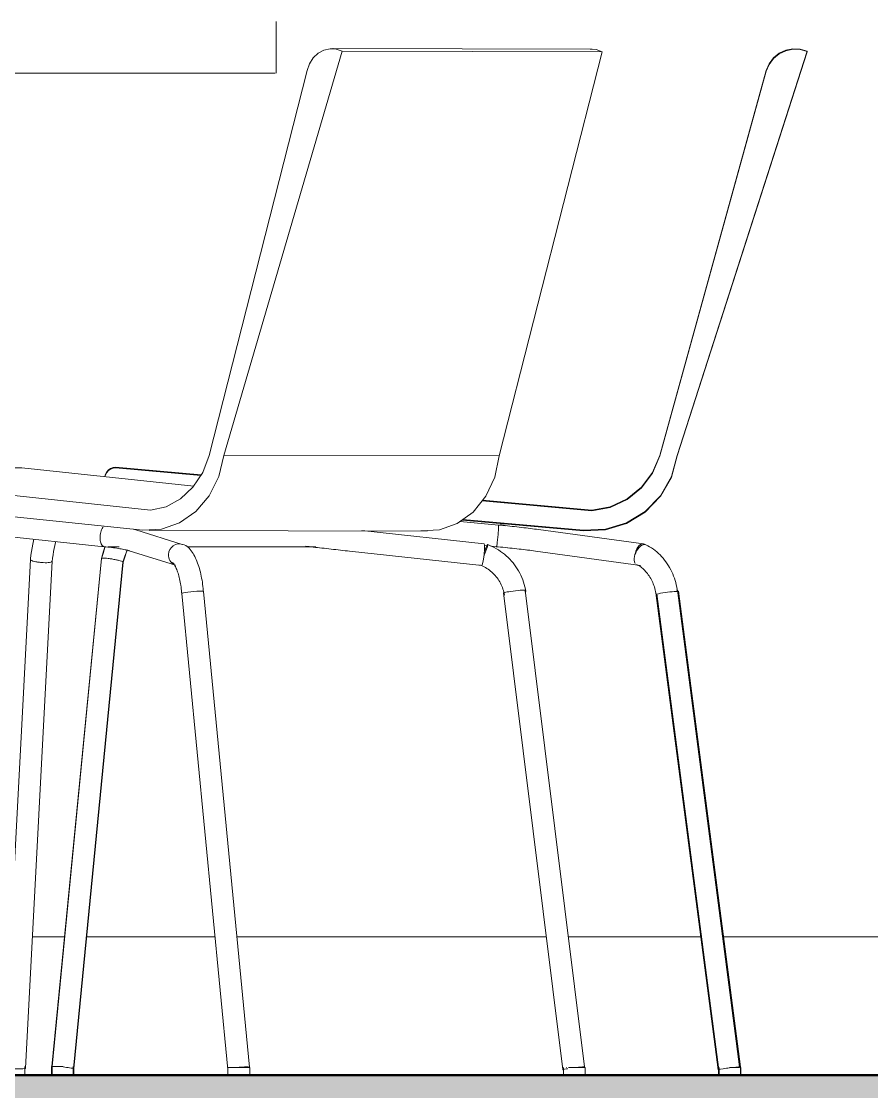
# Model space of a CAD drawing. Header units: inches. Extents: x -675 to 994, y 1246 to 1805.
# Drawn here: x 44.03 to 68.62, y 1439.76 to 1470.74 of the extents above; entities that cross this region are included whole.
import ezdxf

# ---------------------------------------------------------------- set-up
doc = ezdxf.new("R2010")
doc.units = ezdxf.units.IN
doc.header["$MEASUREMENT"] = 0
for name, color, linetype, lineweight in [('A-FLOR', 192, 'Continuous', 13), ('A-FLOR-PATT', 8, 'Continuous', 50), ('I-FURN', 30, 'Continuous', 18), ('Q-CASE', 31, 'Continuous', 18)]:
    doc.layers.add(name, color=color, linetype=linetype, lineweight=lineweight)

# ---------------------------------------------------------------- blocks, each defined once
blk = doc.blocks.new('Round Dining1 - Round Dining-5172731-Section F')
at = {"layer": 'I-FURN'}
blk.add_line((51.401, 1469.24), (51.401, 1470.74), dxfattribs=at)
at = {"layer": 'I-FURN', "flags": 128}
blk.add_lwpolyline([(51.366, 1469.24), (51.085, 1469.24), (50.527, 1469.24), (49.697, 1469.24), (48.606, 1469.24), (47.266, 1469.24), (45.693, 1469.24), (43.906, 1469.24), (41.926, 1469.24), (39.775, 1469.24), (37.479, 1469.24), (35.942, 1469.24)], dxfattribs=at)
blk = doc.blocks.new('Dining Chair Bombito - S-059-V2-Section F')
at = {"layer": 'I-FURN'}
for p, q in [((66.761, 1469.881), (62.998, 1458.18)), ((66.761, 1469.863), (66.761, 1469.881)), ((62.493, 1458.18), (65.578, 1469.317)), ((46.753, 1457.837), (49.225, 1457.614)), ((57.37, 1456.879), (60.533, 1456.594)), ((57.827, 1456.164), (56.722, 1456.268)), ((60.285, 1456.017), (56.799, 1456.323)), ((62.021, 1455.616), (58.985, 1456.033)), ((57.426, 1455.569), (57.513, 1455.561)), ((57.609, 1455.552), (57.768, 1455.537)), ((58.899, 1455.409), (61.936, 1454.992)), ((46.343, 1455.196), (44.909, 1440.491)), ((45.536, 1440.43), (46.965, 1455.085)), ((45.544, 1440.453), (46.969, 1455.085)), ((62.38, 1454.189), (62.387, 1454.146)), ((62.413, 1454.171), (64.206, 1440.399)), ((64.83, 1440.48), (63.038, 1454.252)), ((44.914, 1440.487), (44.914, 1440.24)), ((45.544, 1440.24), (45.544, 1440.487)), ((64.211, 1440.459), (64.211, 1440.24)), ((64.799, 1440.459), (64.841, 1440.459)), ((64.841, 1440.24), (64.841, 1440.459))]:
    blk.add_line(p, q, dxfattribs=at)
at = {"layer": 'I-FURN', "flags": 128}
for points in [[(66.761, 1469.881), (66.558, 1469.941), (66.347, 1469.95), (66.139, 1469.908), (65.948, 1469.817), (65.785, 1469.683), (65.659, 1469.512), (65.578, 1469.317)], [(62.998, 1458.18), (62.832, 1457.566), (62.518, 1457.013), (62.074, 1456.556), (61.531, 1456.225), (60.921, 1456.042), (60.285, 1456.017)], [(62.493, 1458.18), (62.287, 1457.685), (61.965, 1457.255), (61.548, 1456.917), (61.061, 1456.692), (60.533, 1456.594)], [(46.753, 1457.837), (46.677, 1457.828), (46.606, 1457.801), (46.543, 1457.758), (46.493, 1457.701), (46.457, 1457.634), (46.44, 1457.565)], [(57.922, 1456.155), (57.881, 1456.159), (57.827, 1456.164)], [(58.985, 1456.033), (58.929, 1456.04), (58.871, 1456.048), (58.812, 1456.056), (58.751, 1456.063), (58.689, 1456.071), (58.626, 1456.079), (58.562, 1456.086), (58.497, 1456.094), (58.431, 1456.101), (58.364, 1456.109), (58.296, 1456.116), (58.228, 1456.124), (58.159, 1456.131), (58.09, 1456.138), (58.02, 1456.145), (57.951, 1456.152), (57.881, 1456.159), (57.827, 1456.164)], [(58.985, 1456.033), (58.929, 1456.04), (58.871, 1456.048), (58.812, 1456.056), (58.751, 1456.063), (58.689, 1456.071), (58.626, 1456.079), (58.562, 1456.086), (58.497, 1456.094), (58.431, 1456.101), (58.364, 1456.109), (58.296, 1456.116), (58.228, 1456.124), (58.159, 1456.131), (58.09, 1456.138), (58.02, 1456.145), (57.997, 1456.148)], [(46.442, 1455.518), (46.404, 1455.408), (46.37, 1455.297), (46.343, 1455.196)], [(46.454, 1455.539), (46.422, 1455.45), (46.387, 1455.339), (46.355, 1455.227)], [(58.899, 1455.409), (58.845, 1455.416), (58.789, 1455.423), (58.732, 1455.431), (58.673, 1455.438), (58.613, 1455.446), (58.551, 1455.453), (58.488, 1455.461), (58.425, 1455.468), (58.36, 1455.475), (58.294, 1455.483), (58.228, 1455.49), (58.161, 1455.497), (58.094, 1455.504), (58.026, 1455.511), (57.958, 1455.518), (57.889, 1455.525), (57.821, 1455.532), (57.768, 1455.537)], [(63.011, 1454.229), (63.001, 1454.297), (62.989, 1454.364), (62.974, 1454.43), (62.957, 1454.496), (62.939, 1454.561), (62.917, 1454.625), (62.894, 1454.688), (62.869, 1454.75), (62.841, 1454.811), (62.812, 1454.871), (62.78, 1454.93), (62.747, 1454.987), (62.711, 1455.043), (62.674, 1455.097), (62.634, 1455.149), (62.593, 1455.2), (62.55, 1455.249), (62.505, 1455.296), (62.458, 1455.341), (62.41, 1455.384), (62.36, 1455.425), (62.309, 1455.463), (62.256, 1455.499), (62.201, 1455.533), (62.146, 1455.564), (62.093, 1455.59)], [(63.001, 1454.297), (62.989, 1454.364), (62.974, 1454.43), (62.957, 1454.496), (62.939, 1454.561), (62.917, 1454.625), (62.894, 1454.688), (62.869, 1454.75), (62.841, 1454.811), (62.812, 1454.871), (62.78, 1454.93), (62.747, 1454.987), (62.711, 1455.043), (62.674, 1455.097), (62.634, 1455.149), (62.593, 1455.2), (62.55, 1455.249), (62.505, 1455.296), (62.458, 1455.341), (62.41, 1455.384), (62.36, 1455.425), (62.309, 1455.463), (62.256, 1455.499), (62.201, 1455.533), (62.146, 1455.564), (62.093, 1455.59)], [(46.965, 1455.084), (46.992, 1455.176), (47.021, 1455.266), (47.054, 1455.355), (47.089, 1455.442)], [(58.36, 1455.475), (58.294, 1455.483), (58.228, 1455.49), (58.161, 1455.497), (58.096, 1455.504)], [(58.899, 1455.409), (58.845, 1455.416), (58.789, 1455.423), (58.732, 1455.431), (58.673, 1455.438), (58.647, 1455.441)], [(61.822, 1455.022), (61.853, 1455.006), (61.884, 1454.989), (61.915, 1454.97), (61.945, 1454.949), (61.974, 1454.927), (62.004, 1454.903), (62.032, 1454.877), (62.06, 1454.85), (62.087, 1454.821), (62.114, 1454.791), (62.139, 1454.759), (62.164, 1454.726), (62.188, 1454.692), (62.211, 1454.656), (62.233, 1454.618), (62.253, 1454.58), (62.273, 1454.54), (62.291, 1454.5), (62.308, 1454.458), (62.324, 1454.415), (62.338, 1454.371), (62.351, 1454.327), (62.362, 1454.282), (62.372, 1454.236), (62.38, 1454.189), (62.387, 1454.146)], [(62.172, 1454.715), (62.188, 1454.692), (62.211, 1454.656), (62.233, 1454.618), (62.253, 1454.58), (62.273, 1454.54), (62.291, 1454.5), (62.308, 1454.458)]]:
    blk.add_lwpolyline(points, dxfattribs=at)
at = {"layer": 'I-FURN'}
for start, end in [(90, 98.5275), (75, 90)]:
    blk.add_arc((57.902, 1455.851), 0.315, start, end, dxfattribs=at)
for centre, major_axis, ratio, start_param, end_param in [((57.797, 1455.85), (0.03, 0.314), 0.052457, 5.44681, 6.232179), ((57.797, 1455.85), (0.03, 0.314), 0.052457, 4.399584, 4.66138), ((57.797, 1455.85), (0.03, 0.314), 0.052457, 4.661383, 4.923182), ((57.797, 1455.85), (0.03, 0.314), 0.052457, 4.923194, 5.184982), ((57.797, 1455.85), (0.03, 0.314), 0.052457, 5.185004, 5.446781), ((57.797, 1455.85), (0.03, 0.314), 0.052457, 3.090587, 3.14159), ((57.797, 1455.85), (0.03, 0.314), 0.052457, 3.141624, 4.137754), ((57.797, 1455.85), (0.03, 0.314), 0.052457, 4.137784, 4.399566), ((61.978, 1455.304), (0.043, 0.312), 0.611195, 6.038366, 7.811703), ((61.978, 1455.304), (0.043, 0.312), 0.611195, 6.085758, 6.283185), ((62.697, 1454.241), (0.312, 0.041), 0.025743, 6.230272, 6.283185), ((62.725, 1454.211), (0.312, 0.041), 0.025743, 6.230272, 6.753871), ((64.518, 1440.439), (0.312, 0.041), 0.025743, 6.230272, 7.539269), ((64.518, 1440.439), (0.312, 0.041), 0.025743, 5.444874, 5.968472)]:
    blk.add_ellipse(centre, major_axis=major_axis, ratio=ratio, start_param=start_param, end_param=end_param, dxfattribs=at)
for points in [[(46.343, 1455.196), (46.343, 1455.196), (46.343, 1455.196), (46.343, 1455.196)], [(46.969, 1455.085), (46.969, 1455.084), (46.969, 1455.084), (46.969, 1455.084)]]:
    blk.add_open_spline(points, degree=3, dxfattribs=at)
blk = doc.blocks.new('Dining Chair Bombito - S-059-V3-Section F')
at = {"layer": 'I-FURN'}
for p, q in [((53.307, 1469.881), (49.886, 1458.18)), ((60.537, 1469.936), (53.014, 1469.953)), ((60.832, 1469.863), (53.307, 1469.881)), ((57.85, 1458.162), (60.832, 1469.863)), ((49.456, 1458.18), (52.289, 1469.317)), ((57.85, 1458.162), (49.886, 1458.18)), ((44.037, 1457.819), (36.338, 1457.837)), ((36.339, 1457.808), (47.759, 1456.594)), ((49.014, 1457.292), (44.037, 1457.819)), ((36.36, 1457.205), (36.526, 1457.205)), ((47.538, 1456.017), (36.361, 1457.174)), ((36.655, 1457.054), (36.592, 1457.023)), ((38.44, 1456.959), (36.771, 1457.025)), ((36.746, 1456.396), (39.329, 1456.293)), ((39.328, 1456.293), (46.422, 1455.537)), ((40.853, 1456.175), (41.108, 1456.175)), ((48.673, 1455.604), (47.334, 1456.021)), ((47.721, 1456.007), (55.766, 1455.989)), ((57.413, 1455.617), (53.876, 1456.002)), ((46.534, 1455.536), (46.851, 1455.536)), ((48.832, 1455.536), (52.545, 1455.536)), ((52.243, 1455.55), (52.353, 1455.538)), ((35.045, 1455.206), (33.381, 1440.496)), ((47.147, 1455.42), (48.485, 1455.003)), ((53.518, 1455.407), (57.345, 1454.991)), ((34.007, 1440.425), (35.664, 1455.073)), ((44.286, 1455.168), (43.513, 1440.477)), ((44.142, 1440.444), (44.913, 1455.113)), ((60.319, 1440.478), (58.603, 1454.28)), ((48.665, 1454.181), (50.002, 1440.409)), ((50.629, 1440.47), (49.292, 1454.242)), ((57.978, 1454.202), (59.694, 1440.4)), ((33.378, 1440.487), (33.378, 1440.24)), ((33.378, 1440.487), (33.527, 1440.487)), ((33.527, 1440.487), (33.961, 1440.487)), ((34.008, 1440.24), (34.008, 1440.487)), ((43.496, 1440.491), (43.496, 1440.24)), ((43.496, 1440.491), (43.534, 1440.491)), ((43.535, 1440.491), (43.611, 1440.491)), ((44.126, 1440.24), (44.126, 1440.491)), ((50, 1440.459), (50, 1440.24)), ((50, 1440.459), (50.149, 1440.459)), ((50.149, 1440.459), (50.63, 1440.459)), ((50.63, 1440.24), (50.63, 1440.459)), ((59.708, 1440.459), (59.708, 1440.24)), ((59.794, 1440.459), (59.804, 1440.459)), ((59.858, 1440.459), (60.338, 1440.459)), ((60.338, 1440.24), (60.338, 1440.459))]:
    blk.add_line(p, q, dxfattribs=at)
at = {"layer": 'I-FURN', "flags": 128}
for points in [[(53.307, 1469.881), (53.135, 1469.941), (52.955, 1469.95), (52.778, 1469.908), (52.614, 1469.817), (52.472, 1469.683), (52.362, 1469.512), (52.289, 1469.317)], [(60.478, 1469.933), (60.658, 1469.924), (60.832, 1469.863)], [(49.886, 1458.18), (49.734, 1457.566), (49.456, 1457.013), (49.07, 1456.556), (48.601, 1456.225), (48.079, 1456.042), (47.538, 1456.017)], [(49.456, 1458.18), (49.272, 1457.685), (48.99, 1457.255), (48.629, 1456.917), (48.21, 1456.692), (47.759, 1456.594)], [(55.583, 1455.998), (56.123, 1456.023), (56.638, 1456.207), (57.095, 1456.538), (57.463, 1456.994), (57.72, 1457.548), (57.85, 1458.162)], [(36.41, 1456.161), (36.485, 1456.22), (36.562, 1456.276), (36.641, 1456.329), (36.722, 1456.378), (36.805, 1456.425), (36.862, 1456.454)], [(35.424, 1455.999), (35.398, 1455.962), (35.373, 1455.92)], [(36.057, 1455.8), (36.075, 1455.823), (36.136, 1455.896), (36.201, 1455.966), (36.233, 1455.998)], [(47.334, 1456.021), (47.301, 1456.031), (47.267, 1456.04), (47.256, 1456.043)], [(44.388, 1455.758), (44.376, 1455.707), (44.356, 1455.606), (44.336, 1455.503), (44.319, 1455.399), (44.302, 1455.293), (44.288, 1455.186), (44.286, 1455.169)], [(45.019, 1455.691), (45.012, 1455.662), (44.992, 1455.574), (44.974, 1455.485), (44.956, 1455.393), (44.941, 1455.299), (44.926, 1455.203), (44.913, 1455.112)], [(47.147, 1455.42), (47.13, 1455.425), (47.108, 1455.431), (47.084, 1455.437), (47.056, 1455.443), (47.025, 1455.45), (46.991, 1455.457), (46.955, 1455.464), (46.916, 1455.471), (46.874, 1455.478), (46.83, 1455.485), (46.784, 1455.492), (46.736, 1455.499), (46.686, 1455.506), (46.634, 1455.512), (46.58, 1455.519), (46.525, 1455.526), (46.468, 1455.532), (46.422, 1455.537)], [(48.842, 1455.53), (48.876, 1455.495), (48.907, 1455.458), (48.937, 1455.42), (48.965, 1455.38), (48.991, 1455.339), (49.016, 1455.297), (49.04, 1455.253), (49.063, 1455.207), (49.084, 1455.161), (49.104, 1455.113), (49.123, 1455.063), (49.142, 1455.013), (49.159, 1454.961), (49.175, 1454.908), (49.19, 1454.854), (49.204, 1454.799), (49.218, 1454.743), (49.23, 1454.686), (49.241, 1454.628), (49.252, 1454.57), (49.261, 1454.51), (49.269, 1454.45), (49.277, 1454.389), (49.283, 1454.328), (49.289, 1454.266), (49.293, 1454.208)], [(52.353, 1455.538), (52.411, 1455.531), (52.47, 1455.524), (52.531, 1455.517), (52.592, 1455.51), (52.655, 1455.503), (52.719, 1455.496), (52.784, 1455.489), (52.85, 1455.481), (52.917, 1455.474), (52.984, 1455.466), (53.052, 1455.459), (53.12, 1455.451), (53.189, 1455.444), (53.258, 1455.436), (53.327, 1455.428), (53.396, 1455.421), (53.465, 1455.413), (53.518, 1455.407)], [(58.62, 1454.238), (58.608, 1454.308), (58.592, 1454.377), (58.574, 1454.445), (58.553, 1454.512), (58.529, 1454.579), (58.503, 1454.644), (58.474, 1454.709), (58.443, 1454.772), (58.409, 1454.834), (58.372, 1454.895), (58.333, 1454.954), (58.292, 1455.011), (58.249, 1455.067), (58.203, 1455.121), (58.156, 1455.173), (58.106, 1455.223), (58.054, 1455.271), (58.001, 1455.317), (57.945, 1455.361), (57.888, 1455.402), (57.83, 1455.442), (57.769, 1455.479), (57.708, 1455.513), (57.645, 1455.545), (57.581, 1455.574), (57.52, 1455.599)], [(35.089, 1455.337), (35.08, 1455.314), (35.045, 1455.206)], [(35.664, 1455.073), (35.696, 1455.163), (35.721, 1455.225)], [(48.4, 1455.082), (48.409, 1455.073), (48.419, 1455.061), (48.43, 1455.046), (48.442, 1455.029), (48.454, 1455.01), (48.467, 1454.987), (48.481, 1454.963), (48.494, 1454.936), (48.507, 1454.907), (48.521, 1454.876), (48.534, 1454.842), (48.546, 1454.807), (48.559, 1454.77), (48.571, 1454.731), (48.582, 1454.69), (48.593, 1454.648), (48.603, 1454.604), (48.613, 1454.56), (48.622, 1454.513), (48.63, 1454.466), (48.638, 1454.418), (48.645, 1454.368), (48.651, 1454.318), (48.656, 1454.267), (48.661, 1454.216), (48.664, 1454.167)], [(57.291, 1455.013), (57.333, 1454.995), (57.374, 1454.976), (57.414, 1454.956), (57.454, 1454.933), (57.492, 1454.91), (57.53, 1454.884), (57.567, 1454.857), (57.602, 1454.829), (57.637, 1454.799), (57.67, 1454.768), (57.702, 1454.736), (57.732, 1454.703), (57.762, 1454.668), (57.789, 1454.632), (57.816, 1454.595), (57.841, 1454.557), (57.864, 1454.518), (57.886, 1454.478), (57.906, 1454.437), (57.924, 1454.395), (57.941, 1454.353), (57.956, 1454.31), (57.97, 1454.267), (57.981, 1454.223), (57.991, 1454.179), (57.999, 1454.137)]]:
    blk.add_lwpolyline(points, dxfattribs=at)
at = {"layer": 'I-FURN'}
for centre, major_axis, ratio, start_param, end_param in [((36.788, 1456.768), (-0.133, 0.286), 0.078626, 5.563333, 6.232407), ((36.759, 1456.711), (0.013, 0.315), 0.165298, 5.925738, 6.449337), ((46.456, 1455.85), (0.034, 0.313), 0.478062, 1.678242, 1.940038), ((46.456, 1455.85), (0.034, 0.313), 0.478062, 1.416439, 1.678239), ((46.456, 1455.85), (0.034, 0.313), 0.478062, 1.15464, 1.416428), ((46.456, 1455.85), (0.034, 0.313), 0.478062, 0.89284, 1.154617), ((46.456, 1455.85), (0.034, 0.313), 0.478062, 0.631041, 0.892812), ((46.456, 1455.85), (0.034, 0.313), 0.478062, 1.940056, 2.201837), ((46.456, 1455.85), (0.034, 0.313), 0.478062, 2.201868, 3.249035), ((48.579, 1455.304), (0.094, 0.301), 0.932158, 6.23682, 8.11716), ((48.621, 1455.306), (0.221, 0.224), 0.856111, 6.19918, 6.899195), ((57.379, 1455.304), (0.034, 0.313), 0.107659, 4.704775, 6.283185), ((57.405, 1455.306), (0.114, 0.293), 0.053797, 0.044353, 1.292292), ((57.405, 1455.306), (0.114, 0.293), 0.053797, 4.733376, 6.304172), ((48.579, 1455.304), (0.094, 0.301), 0.932158, 1.833975, 3.003971), ((57.379, 1455.304), (0.034, 0.313), 0.107659, 3.133979, 4.704775), ((57.405, 1455.306), (0.114, 0.293), 0.053797, 4.612614, 4.733376), ((58.29, 1454.241), (0.313, 0.039), 0.045935, 0.078389, 1.910985), ((48.979, 1454.187), (0.314, 0.02), 0.148194, 2.992739, 3.254539), ((48.979, 1454.211), (0.313, 0.03), 0.089731, 2.330587, 3.141593), ((48.979, 1454.211), (0.313, 0.03), 0.089731, 6.257578, 8.613773), ((58.29, 1454.241), (0.313, 0.039), 0.045935, 2.696383, 3.219982), ((58.29, 1454.241), (0.313, 0.039), 0.045935, 1.910985, 2.694408), ((58.31, 1454.187), (0.311, 0.051), 0.009312, 5.84805, 6.340197), ((33.694, 1440.46), (-0.313, 0.035), 0.002452, 0, 0.734212), ((43.827, 1440.46), (-0.315, 0.017), 0.099507, 1.063729, 3.250819), ((50.316, 1440.439), (0.313, 0.03), 0.089731, 3.115986, 3.141593), ((50.316, 1440.439), (0.313, 0.03), 0.089731, 5.995779, 8.090174), ((60.007, 1440.439), (0.313, 0.039), 0.045935, 2.322642, 3.481781), ((60.007, 1440.439), (0.313, 0.039), 0.045935, 2.172784, 2.273267), ((60.007, 1440.439), (0.313, 0.039), 0.045935, 5.576176, 7.670572)]:
    blk.add_ellipse(centre, major_axis=major_axis, ratio=ratio, start_param=start_param, end_param=end_param, dxfattribs=at)
for points in [[(39.339, 1456.864), (39.334, 1456.848), (39.324, 1456.811), (39.312, 1456.741), (39.302, 1456.662), (39.298, 1456.606), (39.296, 1456.579)], [(35.045, 1455.206), (35.045, 1455.206), (35.045, 1455.206), (35.046, 1455.206)], [(35.663, 1455.074), (35.66, 1455.075), (35.641, 1455.079), (35.579, 1455.094), (35.49, 1455.114), (35.419, 1455.129), (35.383, 1455.137)], [(44.306, 1455.145), (44.293, 1455.153), (44.286, 1455.16), (44.286, 1455.167)], [(44.913, 1455.114), (44.914, 1455.107), (44.902, 1455.094), (44.848, 1455.079), (44.763, 1455.072), (44.659, 1455.074), (44.547, 1455.084), (44.442, 1455.1), (44.356, 1455.122), (44.319, 1455.137), (44.306, 1455.145)]]:
    blk.add_open_spline(points, degree=3, dxfattribs=at)
for points, knots in [([(39.296, 1456.579), (39.293, 1456.524), (39.293, 1456.444), (39.299, 1456.363), (39.308, 1456.318), (39.32, 1456.294), (39.329, 1456.291), (39.334, 1456.294)], [0, 0, 0, 0, 0.1666667, 0.25, 0.3333333, 0.4166667, 0.5, 0.5, 0.5, 0.5]), ([(35.383, 1455.137), (35.348, 1455.144), (35.275, 1455.16), (35.175, 1455.181), (35.097, 1455.197), (35.053, 1455.205), (35.045, 1455.206), (35.045, 1455.206)], [0, 0, 0, 0, 0.1111111, 0.2222222, 0.3333333, 0.4444444, 0.5293148, 0.5293148, 0.5293148, 0.5293148])]:
    blk.add_open_spline(points, degree=3, knots=knots, dxfattribs=at)
blk = doc.blocks.new('Dining Chair Bombito - S-059-V5-Section F')
at = {"layer": 'I-FURN'}
for p, q in [((66.761, 1469.863), (62.998, 1458.162)), ((62.493, 1458.162), (65.578, 1469.299)), ((46.753, 1457.819), (49.214, 1457.597)), ((57.356, 1456.862), (60.533, 1456.575)), ((57.827, 1456.164), (56.722, 1456.268)), ((60.285, 1455.998), (56.776, 1456.307)), ((62.021, 1455.616), (58.985, 1456.033)), ((57.426, 1455.569), (57.513, 1455.561)), ((57.609, 1455.552), (57.768, 1455.537)), ((58.899, 1455.409), (61.936, 1454.992)), ((46.343, 1455.196), (44.909, 1440.491)), ((46.347, 1455.196), (44.915, 1440.491)), ((45.542, 1440.43), (46.969, 1455.085)), ((64.806, 1440.48), (63.009, 1454.282)), ((62.38, 1454.189), (62.387, 1454.146)), ((62.385, 1454.201), (64.181, 1440.399)), ((44.895, 1440.491), (44.895, 1440.24)), ((44.895, 1440.491), (45.184, 1440.491)), ((45.187, 1440.491), (45.21, 1440.491)), ((45.21, 1440.491), (45.232, 1440.491)), ((45.525, 1440.24), (45.525, 1440.491)), ((64.199, 1440.459), (64.199, 1440.24)), ((64.514, 1440.459), (64.787, 1440.459)), ((64.829, 1440.24), (64.829, 1440.459))]:
    blk.add_line(p, q, dxfattribs=at)
at = {"layer": 'I-FURN', "flags": 128}
for points in [[(66.756, 1469.866), (66.558, 1469.924), (66.347, 1469.933), (66.139, 1469.891), (65.948, 1469.8), (65.785, 1469.665), (65.659, 1469.495), (65.578, 1469.299)], [(62.998, 1458.162), (62.832, 1457.548), (62.518, 1456.994), (62.074, 1456.538), (61.531, 1456.207), (60.921, 1456.023), (60.285, 1455.998)], [(62.493, 1458.162), (62.287, 1457.667), (61.965, 1457.237), (61.548, 1456.899), (61.061, 1456.674), (60.533, 1456.575)], [(46.753, 1457.819), (46.677, 1457.81), (46.606, 1457.783), (46.543, 1457.74), (46.493, 1457.683), (46.457, 1457.615), (46.443, 1457.564)], [(58.985, 1456.033), (58.929, 1456.04), (58.871, 1456.048), (58.812, 1456.056), (58.751, 1456.063), (58.689, 1456.071), (58.626, 1456.079), (58.562, 1456.086), (58.497, 1456.094), (58.431, 1456.101), (58.364, 1456.109), (58.296, 1456.116), (58.228, 1456.124), (58.159, 1456.131), (58.09, 1456.138), (58.02, 1456.145), (57.951, 1456.152), (57.881, 1456.159), (57.827, 1456.164)], [(57.922, 1456.155), (57.881, 1456.159), (57.827, 1456.164)], [(58.985, 1456.033), (58.929, 1456.04), (58.871, 1456.048), (58.812, 1456.056), (58.751, 1456.063), (58.689, 1456.071), (58.626, 1456.079), (58.562, 1456.086), (58.497, 1456.094), (58.431, 1456.101), (58.364, 1456.109), (58.296, 1456.116), (58.228, 1456.124), (58.159, 1456.131), (58.09, 1456.138), (58.02, 1456.145), (57.997, 1456.148)], [(46.442, 1455.518), (46.404, 1455.408), (46.37, 1455.297), (46.343, 1455.196)], [(46.454, 1455.539), (46.422, 1455.45), (46.387, 1455.339), (46.355, 1455.227), (46.347, 1455.196)], [(58.899, 1455.409), (58.845, 1455.416), (58.789, 1455.423), (58.732, 1455.431), (58.673, 1455.438), (58.613, 1455.446), (58.551, 1455.453), (58.488, 1455.461), (58.425, 1455.468), (58.36, 1455.475), (58.294, 1455.483), (58.228, 1455.49), (58.161, 1455.497), (58.094, 1455.504), (58.026, 1455.511), (57.958, 1455.518), (57.889, 1455.525), (57.821, 1455.532), (57.768, 1455.537)], [(63.001, 1454.297), (62.989, 1454.364), (62.974, 1454.43), (62.957, 1454.496), (62.939, 1454.561), (62.917, 1454.625), (62.894, 1454.688), (62.869, 1454.75), (62.841, 1454.811), (62.812, 1454.871), (62.78, 1454.93), (62.747, 1454.987), (62.711, 1455.043), (62.674, 1455.097), (62.634, 1455.149), (62.593, 1455.2), (62.55, 1455.249), (62.505, 1455.296), (62.458, 1455.341), (62.41, 1455.384), (62.36, 1455.425), (62.309, 1455.463), (62.256, 1455.499), (62.201, 1455.533), (62.146, 1455.564), (62.093, 1455.59)], [(63.011, 1454.229), (63.001, 1454.297), (62.989, 1454.364), (62.974, 1454.43), (62.957, 1454.496), (62.939, 1454.561), (62.917, 1454.625), (62.894, 1454.688), (62.869, 1454.75), (62.841, 1454.811), (62.812, 1454.871), (62.78, 1454.93), (62.747, 1454.987), (62.711, 1455.043), (62.674, 1455.097), (62.634, 1455.149), (62.593, 1455.2), (62.55, 1455.249), (62.505, 1455.296), (62.458, 1455.341), (62.41, 1455.384), (62.36, 1455.425), (62.309, 1455.463), (62.256, 1455.499), (62.201, 1455.533), (62.146, 1455.564), (62.093, 1455.59)], [(46.969, 1455.084), (46.996, 1455.176), (47.025, 1455.266), (47.057, 1455.355), (47.092, 1455.442)], [(58.36, 1455.475), (58.294, 1455.483), (58.228, 1455.49), (58.161, 1455.497), (58.096, 1455.504)], [(58.899, 1455.409), (58.845, 1455.416), (58.789, 1455.423), (58.732, 1455.431), (58.673, 1455.438), (58.647, 1455.441)], [(61.822, 1455.022), (61.853, 1455.006), (61.884, 1454.989), (61.915, 1454.97), (61.945, 1454.949), (61.974, 1454.927), (62.004, 1454.903), (62.032, 1454.877), (62.06, 1454.85), (62.087, 1454.821), (62.114, 1454.791), (62.139, 1454.759), (62.164, 1454.726), (62.188, 1454.692), (62.211, 1454.656), (62.233, 1454.618), (62.253, 1454.58), (62.273, 1454.54), (62.291, 1454.5), (62.308, 1454.458), (62.324, 1454.415), (62.338, 1454.371), (62.351, 1454.327), (62.362, 1454.282), (62.372, 1454.236), (62.38, 1454.189), (62.387, 1454.146)], [(62.172, 1454.715), (62.188, 1454.692), (62.211, 1454.656), (62.233, 1454.618), (62.253, 1454.58), (62.273, 1454.54), (62.291, 1454.5), (62.308, 1454.458)]]:
    blk.add_lwpolyline(points, dxfattribs=at)
at = {"layer": 'I-FURN'}
for start, end in [(90, 105), (66.396, 90)]:
    blk.add_arc((57.902, 1455.851), 0.315, start, end, dxfattribs=at)
for centre, major_axis, ratio, start_param, end_param in [((61.957, 1455.306), (0.135, 0.284), 0.534836, 0.249128, 1.819925), ((61.978, 1455.304), (0.043, 0.312), 0.611195, 6.085758, 6.347557), ((61.978, 1455.304), (0.043, 0.312), 0.611195, 6.085758, 6.283185), ((61.957, 1455.306), (0.135, 0.284), 0.534836, 6.270514, 6.5078), ((61.957, 1455.306), (0.135, 0.284), 0.534836, 1.819925, 2.605323), ((61.957, 1455.306), (0.135, 0.284), 0.534836, 2.629767, 2.867122), ((62.697, 1454.241), (0.312, 0.041), 0.025743, 6.230272, 6.737133), ((62.699, 1454.187), (0.312, 0.042), 0.092581, 2.175972, 3.223169), ((62.699, 1454.187), (0.312, 0.042), 0.092581, 0.343376, 2.175972), ((45.228, 1440.46), (-0.313, 0.031), 0.057163, 5.375363, 6.160761), ((45.228, 1440.46), (-0.313, 0.031), 0.057163, 4.066366, 4.70738), ((45.228, 1440.46), (-0.313, 0.031), 0.057163, 3.141593, 4.066366), ((64.493, 1440.439), (0.312, 0.041), 0.025743, 1.779682, 3.141593), ((64.493, 1440.439), (0.312, 0.041), 0.025743, 1.517883, 1.779682), ((64.493, 1440.439), (0.312, 0.041), 0.025743, 0.470685, 1.232659), ((64.518, 1440.439), (0.312, 0.041), 0.025743, 5.444874, 5.706673)]:
    blk.add_ellipse(centre, major_axis=major_axis, ratio=ratio, start_param=start_param, end_param=end_param, dxfattribs=at)
for points in [[(46.848, 1455.137), (46.82, 1455.144), (46.755, 1455.16), (46.646, 1455.181), (46.538, 1455.197), (46.444, 1455.206), (46.377, 1455.207), (46.354, 1455.203), (46.35, 1455.2)], [(46.343, 1455.196), (46.343, 1455.196), (46.343, 1455.196), (46.343, 1455.196)], [(46.966, 1455.081), (46.971, 1455.084), (46.968, 1455.094), (46.926, 1455.114), (46.877, 1455.129), (46.848, 1455.137)]]:
    blk.add_open_spline(points, degree=3, dxfattribs=at)
blk = doc.blocks.new('Dining Chair Bombito - S-059-V6-Section F')
at = {"layer": 'I-FURN'}
for p, q in [((52.955, 1469.95), (53.043, 1469.952)), ((60.537, 1469.936), (53.014, 1469.953)), ((60.658, 1469.924), (60.478, 1469.933)), ((36.655, 1457.054), (36.59, 1457.022)), ((46.468, 1455.532), (46.438, 1455.536)), ((47.13, 1455.425), (47.108, 1455.431)), ((50, 1440.432), (50, 1440.24)), ((59.708, 1440.406), (59.708, 1440.24))]:
    blk.add_line(p, q, dxfattribs=at)
at = {"layer": 'I-FURN', "flags": 128}
for points in [[(36.41, 1456.161), (36.485, 1456.22), (36.562, 1456.276), (36.596, 1456.299)], [(35.424, 1455.999), (35.398, 1455.962), (35.373, 1455.92)], [(36.057, 1455.8), (36.075, 1455.823), (36.136, 1455.896), (36.201, 1455.966), (36.233, 1455.998)], [(44.388, 1455.758), (44.376, 1455.707), (44.356, 1455.606), (44.336, 1455.503), (44.319, 1455.399), (44.302, 1455.293), (44.288, 1455.186), (44.286, 1455.169)], [(45.019, 1455.691), (45.012, 1455.662), (44.992, 1455.574), (44.974, 1455.485), (44.964, 1455.43)], [(48.842, 1455.53), (48.876, 1455.495), (48.907, 1455.458), (48.937, 1455.42), (48.965, 1455.38), (48.991, 1455.339), (49.016, 1455.297), (49.04, 1455.253), (49.063, 1455.207), (49.084, 1455.161), (49.104, 1455.113), (49.123, 1455.063), (49.142, 1455.013), (49.159, 1454.961), (49.175, 1454.908), (49.19, 1454.854), (49.204, 1454.799), (49.218, 1454.743), (49.23, 1454.686), (49.241, 1454.628), (49.252, 1454.57), (49.261, 1454.51), (49.269, 1454.45), (49.277, 1454.389), (49.283, 1454.328), (49.289, 1454.266), (49.29, 1454.241)], [(58.62, 1454.238), (58.608, 1454.308), (58.592, 1454.377), (58.574, 1454.445), (58.553, 1454.512), (58.529, 1454.579), (58.503, 1454.644), (58.474, 1454.709), (58.443, 1454.772), (58.409, 1454.834), (58.372, 1454.895), (58.333, 1454.954), (58.292, 1455.011), (58.249, 1455.067), (58.203, 1455.121), (58.156, 1455.173), (58.106, 1455.223), (58.054, 1455.271), (58.001, 1455.317), (57.945, 1455.361), (57.888, 1455.402), (57.83, 1455.442), (57.769, 1455.479), (57.708, 1455.513), (57.645, 1455.545)], [(35.089, 1455.337), (35.08, 1455.314), (35.045, 1455.206)], [(52.655, 1455.503), (52.719, 1455.496), (52.784, 1455.489), (52.85, 1455.481), (52.917, 1455.474), (52.984, 1455.466), (53.052, 1455.459), (53.12, 1455.451), (53.188, 1455.444)], [(57.414, 1454.956), (57.454, 1454.933), (57.492, 1454.91), (57.53, 1454.884), (57.567, 1454.857), (57.602, 1454.829), (57.637, 1454.799), (57.67, 1454.768), (57.702, 1454.736), (57.732, 1454.703), (57.762, 1454.668), (57.789, 1454.632), (57.815, 1454.596)], [(48.583, 1454.687), (48.593, 1454.648), (48.603, 1454.604), (48.613, 1454.56), (48.622, 1454.513), (48.63, 1454.466), (48.638, 1454.418), (48.645, 1454.368), (48.651, 1454.318)], [(48.656, 1454.267), (48.661, 1454.216), (48.664, 1454.167)]]:
    blk.add_lwpolyline(points, dxfattribs=at)
at = {"layer": 'I-FURN'}
for centre, major_axis, ratio, start_param, end_param in [((46.456, 1455.85), (0.034, 0.313), 0.478062, 3.141599, 3.249035), ((57.405, 1455.306), (0.114, 0.293), 0.053797, 0.544586, 0.806385), ((57.405, 1455.306), (0.114, 0.293), 0.053797, 1.068185, 1.292292), ((48.979, 1454.211), (0.313, 0.03), 0.089731, 6.257578, 6.283185), ((58.29, 1454.241), (0.313, 0.039), 0.045935, 3.141593, 3.219982), ((33.694, 1440.46), (-0.313, 0.035), 0.002452, 0, 0.093605), ((43.827, 1440.46), (-0.315, 0.017), 0.099507, 3.141593, 3.250819), ((50.316, 1440.439), (0.313, 0.03), 0.089731, 5.995779, 6.283185), ((60.007, 1440.439), (0.313, 0.039), 0.045935, 3.141593, 3.481781), ((60.007, 1440.439), (0.313, 0.039), 0.045935, 5.616479, 6.361575)]:
    blk.add_ellipse(centre, major_axis=major_axis, ratio=ratio, start_param=start_param, end_param=end_param, dxfattribs=at)
blk.add_open_spline([(39.334, 1456.294), (39.332, 1456.293), (39.33, 1456.292), (39.328, 1456.293)], degree=3, dxfattribs=at)
blk = doc.blocks.new('ALA - Cabinet Base - 24_ Depth-5562557-Section F')
at = {"layer": 'Q-CASE'}
for p, q in [((45.277, 1444.24), (44.34, 1444.24)), ((49.63, 1444.24), (45.911, 1444.24)), ((59.218, 1444.24), (50.263, 1444.24)), ((63.681, 1444.24), (59.851, 1444.24)), ((77.697, 1444.24), (64.34, 1444.24))]:
    blk.add_line(p, q, dxfattribs=at)
blk = doc.blocks.new('ALA - Cabinet Base - 24_ Depth-5562558-Section F')
at = {"layer": 'Q-CASE'}
for p, q in [((44.34, 1444.24), (45.277, 1444.24)), ((45.911, 1444.24), (49.63, 1444.24)), ((50.263, 1444.24), (59.218, 1444.24)), ((59.851, 1444.24), (63.681, 1444.24)), ((64.34, 1444.24), (77.697, 1444.24))]:
    blk.add_line(p, q, dxfattribs=at)

msp = doc.modelspace()

# ---------------------------------------------------------------- hatches: boundary and pattern name
at = {"layer": 'A-FLOR-PATT', "lineweight": 13}
h = msp.add_hatch(color=256, dxfattribs=at)
h.paths.add_polyline_path([(66.282, 1438.24), (388.845, 1438.24), (388.845, 1440.24), (-82.803, 1440.24), (-82.803, 1438.24), (63.044, 1438.24)], flags=0)
h.paths.add_polyline_path([(618.422, 1438.24), (618.422, 1440.24), (406.845, 1440.24), (406.845, 1438.24), (594.17, 1438.24)], flags=0)

# ---------------------------------------------------------------- linework, layer by layer
at = {"layer": 'A-FLOR', "lineweight": 50}
msp.add_line((388.845, 1440.24), (-82.803, 1440.24), dxfattribs=at)

# ---------------------------------------------------------------- block references
at = {"layer": 'I-FURN'}
for name in ['Round Dining1 - Round Dining-5172731-Section F', 'Dining Chair Bombito - S-059-V3-Section F', 'Dining Chair Bombito - S-059-V6-Section F', 'Dining Chair Bombito - S-059-V5-Section F', 'Dining Chair Bombito - S-059-V2-Section F']:
    msp.add_blockref(name, (0, 0), dxfattribs=at)
at = {"layer": 'Q-CASE'}
for name in ['ALA - Cabinet Base - 24_ Depth-5562557-Section F', 'ALA - Cabinet Base - 24_ Depth-5562558-Section F']:
    msp.add_blockref(name, (0, 0), dxfattribs=at)

doc.saveas('drawing.dxf')
